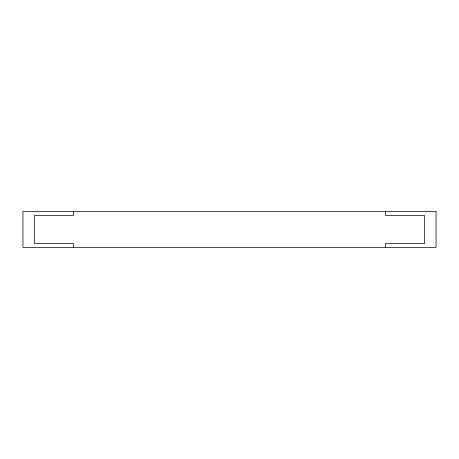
<?xml version="1.0" encoding="UTF-8"?>
<svg xmlns="http://www.w3.org/2000/svg" width="459" height="459" viewBox="0 0 459 459"><rect width="100%" height="100%" fill="white"/><g stroke="black" fill="none" stroke-linecap="round" stroke-linejoin="round"><path stroke-width="0.69" d="M385.635 211.61L385.635 215.587L424.667 215.587L424.667 243.413L385.635 243.413L385.635 247.39M73.365 211.61L73.365 215.587L34.333 215.587L34.333 243.413L73.365 243.413L73.365 247.39M436.05 211.61L22.95 211.61L22.95 247.39L436.05 247.39L436.05 211.61"/></g></svg>
